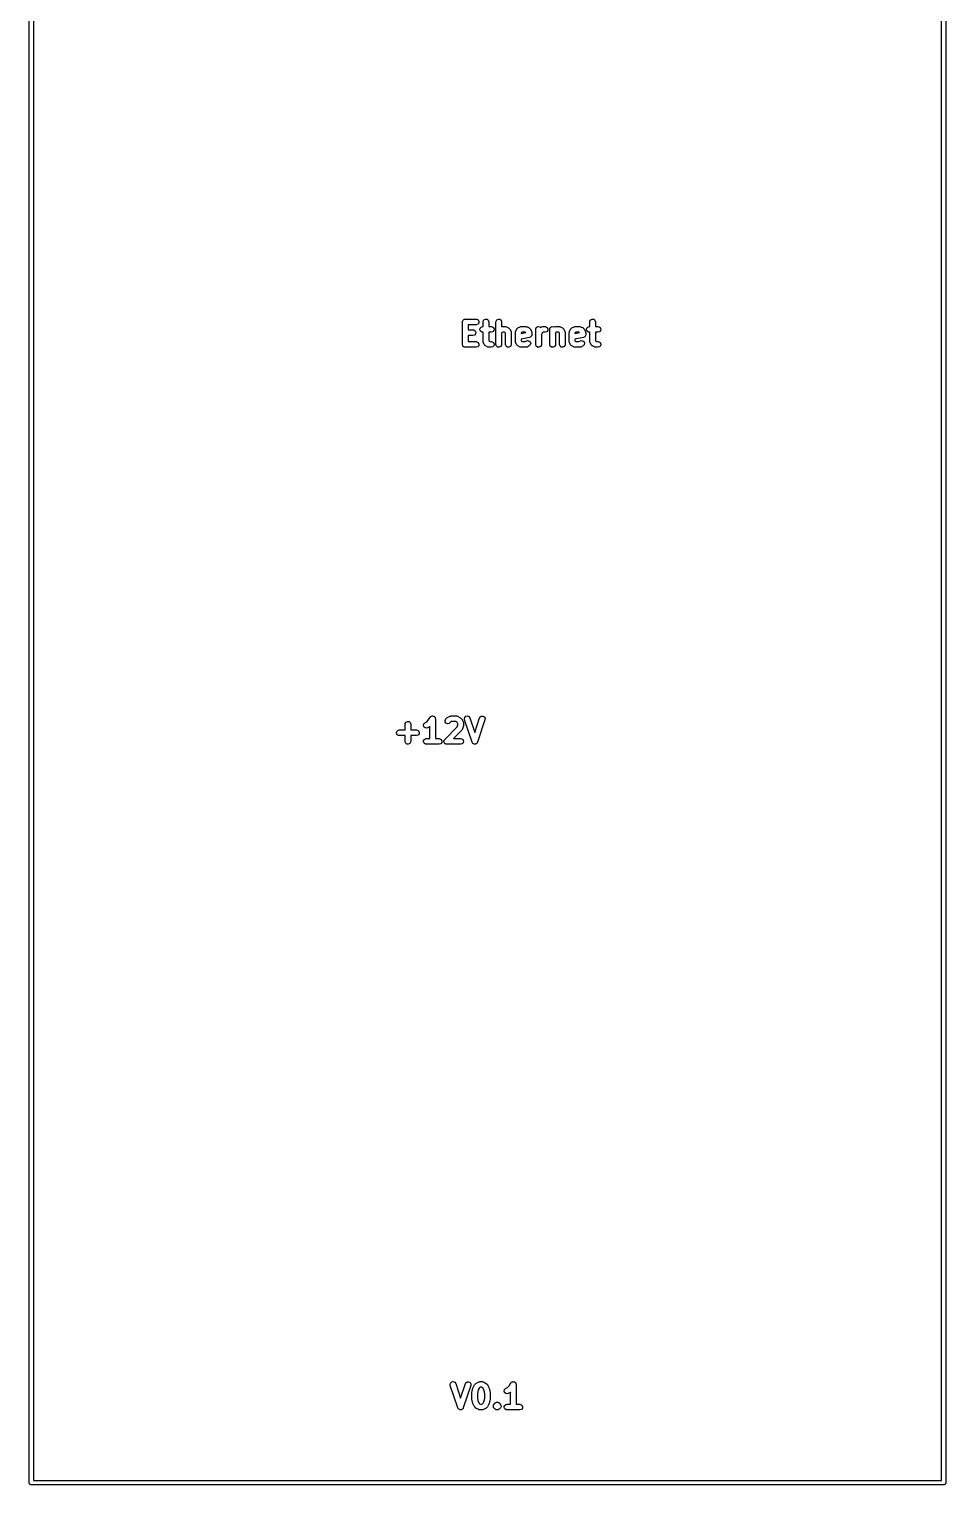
# Model space of a CAD drawing. Extents: x 108 to 149, y -157 to -28.
# Drawn here: x 108.2 to 148.7, y -157 to -92.7 of the extents above; entities that cross this region are included whole.
import ezdxf

# ---------------------------------------------------------------- set-up
doc = ezdxf.new("R2010")
doc.units = 0
doc.layers.add('BLACK', color=7, linetype='CONTINUOUS')

msp = doc.modelspace()

# ---------------------------------------------------------------- linework, layer by layer
at = {"layer": 'BLACK', "linetype": 'CONTINUOUS'}
for p, q in [((108.153, -156.878), (108.153, -28.4778)), ((108.353, -28.5778), (108.353, -156.778)), ((148.453, -156.778), (148.453, -28.5778)), ((148.653, -28.4778), (148.653, -156.878)), ((127.3, -105.608), (127.305, -105.573)), ((127.3, -106.608), (127.3, -105.608)), ((127.305, -105.573), (127.31, -105.565)), ((127.31, -105.565), (127.312, -105.556)), ((127.312, -105.556), (127.329, -105.536)), ((127.329, -105.536), (127.343, -105.514)), ((127.343, -105.514), (127.352, -105.51)), ((127.352, -105.51), (127.358, -105.503)), ((127.358, -105.503), (127.383, -105.495)), ((127.383, -105.495), (127.407, -105.484)), ((127.407, -105.484), (127.416, -105.486)), ((127.416, -105.486), (127.425, -105.483)), ((127.425, -105.483), (127.901, -105.483)), ((127.901, -105.733), (127.55, -105.733)), ((127.55, -105.733), (127.55, -105.959)), ((127.55, -105.959), (127.759, -105.959)), ((127.759, -105.959), (127.794, -105.964)), ((127.794, -105.964), (127.853, -106.002)), ((127.853, -106.002), (127.882, -106.066)), ((127.882, -106.066), (127.872, -106.136)), ((127.901, -105.483), (127.937, -105.488)), ((127.969, -105.713), (127.901, -105.733)), ((127.937, -105.488), (127.996, -105.526)), ((128.015, -105.66), (127.969, -105.713)), ((127.996, -105.526), (128.025, -105.59)), ((128.025, -105.59), (128.015, -105.66)), ((128.063, -105.959), (128.073, -105.889)), ((128.093, -106.023), (128.063, -105.959)), ((128.073, -105.889), (128.12, -105.836)), ((128.152, -106.061), (128.093, -106.023)), ((128.12, -105.836), (128.187, -105.816)), ((128.187, -106.066), (128.152, -106.061)), ((128.187, -105.816), (128.205, -105.816)), ((128.205, -106.066), (128.187, -106.066)), ((128.205, -105.608), (128.21, -105.573)), ((128.205, -105.816), (128.205, -105.608)), ((128.205, -106.465), (128.205, -106.066)), ((128.21, -105.573), (128.248, -105.514)), ((128.248, -105.514), (128.312, -105.484)), ((128.312, -105.484), (128.382, -105.494)), ((128.382, -105.494), (128.435, -105.54)), ((128.435, -105.54), (128.455, -105.608)), ((128.455, -105.608), (128.455, -105.816)), ((128.455, -105.816), (128.568, -105.816)), ((128.568, -106.066), (128.455, -106.066)), ((128.455, -106.066), (128.455, -106.436)), ((128.568, -105.816), (128.603, -105.821)), ((128.636, -106.047), (128.568, -106.066)), ((128.603, -105.821), (128.663, -105.859)), ((128.682, -105.993), (128.636, -106.047)), ((128.663, -105.859), (128.692, -105.924)), ((128.692, -105.924), (128.682, -105.993)), ((128.776, -105.608), (128.781, -105.573)), ((128.776, -106.608), (128.776, -105.608)), ((128.781, -105.573), (128.82, -105.514)), ((128.82, -105.514), (128.884, -105.484)), ((128.884, -105.484), (128.953, -105.494)), ((128.953, -105.494), (129.007, -105.54)), ((129.007, -105.54), (129.026, -105.608)), ((129.026, -105.608), (129.026, -105.819)), ((129.026, -105.819), (129.033, -105.82)), ((129.074, -106.066), (129.026, -106.09)), ((129.026, -106.09), (129.026, -106.608)), ((129.033, -105.82), (129.044, -105.816)), ((129.044, -105.816), (129.187, -105.816)), ((129.158, -106.066), (129.074, -106.066)), ((129.189, -106.082), (129.158, -106.066)), ((129.187, -105.816), (129.222, -105.821)), ((129.205, -106.114), (129.189, -106.082)), ((129.222, -105.821), (129.232, -105.828)), ((129.232, -105.828), (129.243, -105.83)), ((129.243, -105.83), (129.338, -105.877)), ((129.338, -105.877), (129.344, -105.881)), ((129.344, -105.881), (129.346, -105.882)), ((129.346, -105.882), (129.349, -105.885)), ((129.349, -105.885), (129.367, -105.897)), ((129.367, -105.897), (129.379, -105.917)), ((129.379, -105.917), (129.394, -105.933)), ((129.394, -105.933), (129.442, -106.028)), ((129.442, -106.028), (129.453, -106.062)), ((129.453, -106.062), (129.452, -106.073)), ((129.452, -106.073), (129.455, -106.084)), ((129.455, -106.084), (129.455, -106.608)), ((129.634, -106.084), (129.639, -106.049)), ((129.634, -106.465), (129.634, -106.084)), ((129.639, -106.049), (129.645, -106.039)), ((129.645, -106.039), (129.647, -106.028)), ((129.647, -106.028), (129.694, -105.933)), ((129.694, -105.933), (129.698, -105.928)), ((129.698, -105.928), (129.699, -105.925)), ((129.699, -105.925), (129.702, -105.922)), ((129.702, -105.922), (129.715, -105.904)), ((129.715, -105.904), (129.734, -105.892)), ((129.734, -105.892), (129.75, -105.877)), ((129.75, -105.877), (129.846, -105.83)), ((129.846, -105.83), (129.879, -105.818)), ((129.879, -105.818), (129.891, -105.82)), ((129.884, -106.122), (130.091, -106.081)), ((129.899, -106.082), (129.884, -106.114)), ((129.891, -105.82), (129.901, -105.816)), ((129.931, -106.066), (129.899, -106.082)), ((129.901, -105.816), (130.092, -105.816)), ((130.062, -106.066), (129.931, -106.066)), ((130.091, -106.081), (130.062, -106.066)), ((130.092, -105.816), (130.127, -105.821)), ((130.127, -105.821), (130.137, -105.828)), ((130.137, -105.828), (130.148, -105.83)), ((130.148, -105.83), (130.243, -105.877)), ((130.243, -105.877), (130.248, -105.881)), ((130.248, -105.881), (130.251, -105.882)), ((130.251, -105.882), (130.254, -105.885)), ((130.254, -105.885), (130.272, -105.897)), ((130.272, -105.897), (130.284, -105.917)), ((130.284, -105.917), (130.299, -105.933)), ((130.299, -105.933), (130.347, -106.028)), ((130.347, -106.028), (130.358, -106.062)), ((130.358, -106.062), (130.357, -106.073)), ((130.357, -106.073), (130.36, -106.084)), ((130.36, -106.084), (130.36, -106.179)), ((130.538, -105.941), (130.543, -105.906)), ((130.538, -106.608), (130.538, -105.941)), ((130.543, -105.906), (130.581, -105.847)), ((130.581, -105.847), (130.646, -105.818)), ((130.646, -105.818), (130.715, -105.828)), ((130.715, -105.828), (130.747, -105.855)), ((130.747, -105.855), (130.798, -105.83)), ((130.798, -105.83), (130.832, -105.818)), ((130.833, -106.092), (130.814, -106.111)), ((130.832, -105.818), (130.843, -105.82)), ((130.883, -106.066), (130.833, -106.092)), ((130.843, -105.82), (130.854, -105.816)), ((130.854, -105.816), (130.949, -105.816)), ((130.949, -106.066), (130.883, -106.066)), ((130.949, -105.816), (130.984, -105.821)), ((131.017, -106.047), (130.949, -106.066)), ((130.984, -105.821), (131.043, -105.859)), ((131.063, -105.993), (131.017, -106.047)), ((131.043, -105.859), (131.073, -105.924)), ((131.073, -105.924), (131.063, -105.993)), ((131.157, -105.941), (131.162, -105.906)), ((131.157, -106.608), (131.157, -105.941)), ((131.162, -105.906), (131.201, -105.847)), ((131.201, -105.847), (131.265, -105.818)), ((131.265, -105.818), (131.334, -105.828)), ((131.334, -105.828), (131.348, -105.84)), ((131.348, -105.84), (131.369, -105.83)), ((131.369, -105.83), (131.403, -105.818)), ((131.403, -105.818), (131.414, -105.82)), ((131.455, -106.066), (131.407, -106.09)), ((131.407, -106.09), (131.407, -106.608)), ((131.414, -105.82), (131.425, -105.816)), ((131.425, -105.816), (131.568, -105.816)), ((131.539, -106.066), (131.455, -106.066)), ((131.57, -106.082), (131.539, -106.066)), ((131.568, -105.816), (131.603, -105.821)), ((131.586, -106.114), (131.57, -106.082)), ((131.603, -105.821), (131.613, -105.828)), ((131.613, -105.828), (131.624, -105.83)), ((131.624, -105.83), (131.719, -105.877)), ((131.719, -105.877), (131.724, -105.881)), ((131.724, -105.881), (131.727, -105.882)), ((131.727, -105.882), (131.73, -105.885)), ((131.73, -105.885), (131.748, -105.897)), ((131.748, -105.897), (131.76, -105.917)), ((131.76, -105.917), (131.775, -105.933)), ((131.775, -105.933), (131.823, -106.028)), ((131.823, -106.028), (131.834, -106.062)), ((131.834, -106.062), (131.833, -106.073)), ((131.833, -106.073), (131.836, -106.084)), ((131.836, -106.084), (131.836, -106.608)), ((132.015, -106.084), (132.02, -106.049)), ((132.015, -106.465), (132.015, -106.084)), ((132.02, -106.049), (132.026, -106.039)), ((132.026, -106.039), (132.028, -106.028)), ((132.028, -106.028), (132.075, -105.933)), ((132.075, -105.933), (132.079, -105.928)), ((132.079, -105.928), (132.08, -105.925)), ((132.08, -105.925), (132.083, -105.922)), ((132.083, -105.922), (132.096, -105.904)), ((132.096, -105.904), (132.115, -105.892)), ((132.115, -105.892), (132.131, -105.877)), ((132.131, -105.877), (132.226, -105.83)), ((132.226, -105.83), (132.26, -105.818)), ((132.26, -105.818), (132.271, -105.82)), ((132.265, -106.122), (132.472, -106.081)), ((132.28, -106.082), (132.265, -106.114)), ((132.271, -105.82), (132.282, -105.816)), ((132.312, -106.066), (132.28, -106.082)), ((132.282, -105.816), (132.473, -105.816)), ((132.443, -106.066), (132.312, -106.066)), ((132.472, -106.081), (132.443, -106.066)), ((132.473, -105.816), (132.508, -105.821)), ((132.508, -105.821), (132.518, -105.828)), ((132.518, -105.828), (132.529, -105.83)), ((132.529, -105.83), (132.624, -105.877)), ((132.624, -105.877), (132.629, -105.881)), ((132.629, -105.881), (132.632, -105.882)), ((132.632, -105.882), (132.635, -105.885)), ((132.635, -105.885), (132.653, -105.897)), ((132.653, -105.897), (132.665, -105.917)), ((132.665, -105.917), (132.68, -105.933)), ((132.68, -105.933), (132.727, -106.028)), ((132.727, -106.028), (132.739, -106.062)), ((132.739, -106.062), (132.738, -106.073)), ((132.738, -106.073), (132.741, -106.084)), ((132.741, -106.084), (132.741, -106.179)), ((132.778, -105.959), (132.788, -105.889)), ((132.807, -106.023), (132.778, -105.959)), ((132.788, -105.889), (132.834, -105.836)), ((132.866, -106.061), (132.807, -106.023)), ((132.834, -105.836), (132.901, -105.816)), ((132.901, -106.066), (132.866, -106.061)), ((132.901, -105.816), (132.919, -105.816)), ((132.919, -106.066), (132.901, -106.066)), ((132.919, -105.608), (132.924, -105.573)), ((132.919, -105.816), (132.919, -105.608)), ((132.919, -106.465), (132.919, -106.066)), ((132.924, -105.573), (132.962, -105.514)), ((132.962, -105.514), (133.026, -105.484)), ((133.026, -105.484), (133.096, -105.494)), ((133.096, -105.494), (133.149, -105.54)), ((133.149, -105.54), (133.169, -105.608)), ((133.169, -105.608), (133.169, -105.816)), ((133.169, -105.816), (133.282, -105.816)), ((133.282, -106.066), (133.169, -106.066)), ((133.169, -106.066), (133.169, -106.436)), ((133.282, -105.816), (133.318, -105.821)), ((133.35, -106.047), (133.282, -106.066)), ((133.318, -105.821), (133.377, -105.859)), ((133.396, -105.993), (133.35, -106.047)), ((133.377, -105.859), (133.406, -105.924)), ((133.406, -105.924), (133.396, -105.993)), ((127.303, -106.617), (127.3, -106.608)), ((127.301, -106.626), (127.303, -106.617)), ((127.313, -106.65), (127.301, -106.626)), ((127.32, -106.676), (127.313, -106.65)), ((127.327, -106.682), (127.32, -106.676)), ((127.331, -106.69), (127.327, -106.682)), ((127.353, -106.704), (127.331, -106.69)), ((127.373, -106.722), (127.353, -106.704)), ((127.382, -106.723), (127.373, -106.722)), ((127.39, -106.728), (127.382, -106.723)), ((127.425, -106.733), (127.39, -106.728)), ((127.901, -106.733), (127.425, -106.733)), ((127.759, -106.209), (127.55, -106.209)), ((127.55, -106.209), (127.55, -106.483)), ((127.55, -106.483), (127.901, -106.483)), ((127.826, -106.189), (127.759, -106.209)), ((127.872, -106.136), (127.826, -106.189)), ((127.901, -106.483), (127.937, -106.488)), ((127.969, -106.713), (127.901, -106.733)), ((127.937, -106.488), (127.996, -106.526)), ((128.015, -106.66), (127.969, -106.713)), ((127.996, -106.526), (128.025, -106.59)), ((128.025, -106.59), (128.015, -106.66)), ((128.208, -106.476), (128.205, -106.465)), ((128.207, -106.487), (128.208, -106.476)), ((128.218, -106.521), (128.207, -106.487)), ((128.266, -106.616), (128.218, -106.521)), ((128.281, -106.633), (128.266, -106.616)), ((128.292, -106.652), (128.281, -106.633)), ((128.311, -106.665), (128.292, -106.652)), ((128.314, -106.668), (128.311, -106.665)), ((128.316, -106.669), (128.314, -106.668)), ((128.322, -106.672), (128.316, -106.669)), ((128.417, -106.72), (128.322, -106.672)), ((128.428, -106.722), (128.417, -106.72)), ((128.438, -106.728), (128.428, -106.722)), ((128.473, -106.733), (128.438, -106.728)), ((128.455, -106.436), (128.471, -106.467)), ((128.471, -106.467), (128.502, -106.483)), ((128.568, -106.733), (128.473, -106.733)), ((128.502, -106.483), (128.568, -106.483)), ((128.568, -106.483), (128.603, -106.488)), ((128.636, -106.713), (128.568, -106.733)), ((128.603, -106.488), (128.663, -106.526)), ((128.682, -106.66), (128.636, -106.713)), ((128.663, -106.526), (128.692, -106.59)), ((128.692, -106.59), (128.682, -106.66)), ((128.796, -106.676), (128.776, -106.608)), ((128.849, -106.722), (128.796, -106.676)), ((128.919, -106.732), (128.849, -106.722)), ((128.983, -106.702), (128.919, -106.732)), ((129.021, -106.643), (128.983, -106.702)), ((129.026, -106.608), (129.021, -106.643)), ((129.205, -106.608), (129.205, -106.114)), ((129.225, -106.676), (129.205, -106.608)), ((129.278, -106.722), (129.225, -106.676)), ((129.348, -106.732), (129.278, -106.722)), ((129.412, -106.702), (129.348, -106.732)), ((129.45, -106.643), (129.412, -106.702)), ((129.455, -106.608), (129.45, -106.643)), ((129.637, -106.476), (129.634, -106.465)), ((129.636, -106.487), (129.637, -106.476)), ((129.647, -106.521), (129.636, -106.487)), ((129.694, -106.616), (129.647, -106.521)), ((129.71, -106.633), (129.694, -106.616)), ((129.721, -106.652), (129.71, -106.633)), ((129.739, -106.665), (129.721, -106.652)), ((129.742, -106.668), (129.739, -106.665)), ((129.745, -106.669), (129.742, -106.668)), ((129.75, -106.672), (129.745, -106.669)), ((129.846, -106.72), (129.75, -106.672)), ((129.857, -106.722), (129.846, -106.72)), ((129.866, -106.728), (129.857, -106.722)), ((129.901, -106.733), (129.866, -106.728)), ((129.884, -106.114), (129.884, -106.122)), ((130.259, -106.302), (129.884, -106.377)), ((129.884, -106.377), (129.884, -106.436)), ((129.884, -106.436), (129.899, -106.467)), ((129.899, -106.467), (129.931, -106.483)), ((130.092, -106.733), (129.901, -106.733)), ((129.931, -106.483), (130.062, -106.483)), ((130.062, -106.483), (130.131, -106.449)), ((130.103, -106.73), (130.092, -106.733)), ((130.114, -106.731), (130.103, -106.73)), ((130.148, -106.72), (130.114, -106.731)), ((130.131, -106.449), (130.165, -106.437)), ((130.243, -106.672), (130.148, -106.72)), ((130.165, -106.437), (130.235, -106.445)), ((130.235, -106.445), (130.29, -106.489)), ((130.295, -106.624), (130.243, -106.672)), ((130.288, -106.287), (130.259, -106.302)), ((130.317, -106.274), (130.288, -106.287)), ((130.29, -106.489), (130.312, -106.556)), ((130.312, -106.556), (130.295, -106.624)), ((130.319, -106.271), (130.317, -106.274)), ((130.322, -106.269), (130.319, -106.271)), ((130.337, -106.242), (130.322, -106.269)), ((130.355, -106.215), (130.337, -106.242)), ((130.356, -106.208), (130.355, -106.21)), ((130.355, -106.21), (130.355, -106.215)), ((130.36, -106.179), (130.356, -106.204)), ((130.356, -106.204), (130.356, -106.208)), ((130.558, -106.676), (130.538, -106.608)), ((130.611, -106.722), (130.558, -106.676)), ((130.681, -106.732), (130.611, -106.722)), ((130.745, -106.702), (130.681, -106.732)), ((130.783, -106.643), (130.745, -106.702)), ((130.788, -106.608), (130.783, -106.643)), ((130.814, -106.111), (130.788, -106.161)), ((130.788, -106.161), (130.788, -106.608)), ((131.177, -106.676), (131.157, -106.608)), ((131.23, -106.722), (131.177, -106.676)), ((131.3, -106.732), (131.23, -106.722)), ((131.364, -106.702), (131.3, -106.732)), ((131.402, -106.643), (131.364, -106.702)), ((131.407, -106.608), (131.402, -106.643)), ((131.586, -106.608), (131.586, -106.114)), ((131.606, -106.676), (131.586, -106.608)), ((131.659, -106.722), (131.606, -106.676)), ((131.729, -106.732), (131.659, -106.722)), ((131.793, -106.702), (131.729, -106.732)), ((131.831, -106.643), (131.793, -106.702)), ((131.836, -106.608), (131.831, -106.643)), ((132.018, -106.476), (132.015, -106.465)), ((132.016, -106.487), (132.018, -106.476)), ((132.028, -106.521), (132.016, -106.487)), ((132.075, -106.616), (132.028, -106.521)), ((132.091, -106.633), (132.075, -106.616)), ((132.102, -106.652), (132.091, -106.633)), ((132.12, -106.665), (132.102, -106.652)), ((132.123, -106.668), (132.12, -106.665)), ((132.126, -106.669), (132.123, -106.668)), ((132.131, -106.672), (132.126, -106.669)), ((132.226, -106.72), (132.131, -106.672)), ((132.238, -106.722), (132.226, -106.72)), ((132.247, -106.728), (132.238, -106.722)), ((132.282, -106.733), (132.247, -106.728)), ((132.265, -106.114), (132.265, -106.122)), ((132.64, -106.302), (132.265, -106.377)), ((132.265, -106.377), (132.265, -106.436)), ((132.265, -106.436), (132.28, -106.467)), ((132.28, -106.467), (132.312, -106.483)), ((132.473, -106.733), (132.282, -106.733)), ((132.312, -106.483), (132.443, -106.483)), ((132.443, -106.483), (132.512, -106.449)), ((132.484, -106.73), (132.473, -106.733)), ((132.495, -106.731), (132.484, -106.73)), ((132.529, -106.72), (132.495, -106.731)), ((132.512, -106.449), (132.546, -106.437)), ((132.624, -106.672), (132.529, -106.72)), ((132.546, -106.437), (132.616, -106.445)), ((132.616, -106.445), (132.671, -106.489)), ((132.676, -106.624), (132.624, -106.672)), ((132.668, -106.287), (132.64, -106.302)), ((132.698, -106.274), (132.668, -106.287)), ((132.671, -106.489), (132.693, -106.556)), ((132.693, -106.556), (132.676, -106.624)), ((132.699, -106.271), (132.698, -106.274)), ((132.703, -106.269), (132.699, -106.271)), ((132.718, -106.242), (132.703, -106.269)), ((132.736, -106.215), (132.718, -106.242)), ((132.737, -106.208), (132.736, -106.21)), ((132.736, -106.21), (132.736, -106.215)), ((132.741, -106.179), (132.737, -106.204)), ((132.737, -106.204), (132.737, -106.208)), ((132.922, -106.476), (132.919, -106.465)), ((132.921, -106.487), (132.922, -106.476)), ((132.932, -106.521), (132.921, -106.487)), ((132.98, -106.616), (132.932, -106.521)), ((132.995, -106.633), (132.98, -106.616)), ((133.007, -106.652), (132.995, -106.633)), ((133.025, -106.665), (133.007, -106.652)), ((133.028, -106.668), (133.025, -106.665)), ((133.031, -106.669), (133.028, -106.668)), ((133.036, -106.672), (133.031, -106.669)), ((133.131, -106.72), (133.036, -106.672)), ((133.142, -106.722), (133.131, -106.72)), ((133.152, -106.728), (133.142, -106.722)), ((133.187, -106.733), (133.152, -106.728)), ((133.169, -106.436), (133.185, -106.467)), ((133.185, -106.467), (133.217, -106.483)), ((133.282, -106.733), (133.187, -106.733)), ((133.217, -106.483), (133.282, -106.483)), ((133.282, -106.483), (133.318, -106.488)), ((133.35, -106.713), (133.282, -106.733)), ((133.318, -106.488), (133.377, -106.526)), ((133.396, -106.66), (133.35, -106.713)), ((133.377, -106.526), (133.406, -106.59)), ((133.406, -106.59), (133.396, -106.66)), ((124.761, -123.379), (124.766, -123.344)), ((124.761, -123.635), (124.761, -123.379)), ((124.766, -123.344), (124.804, -123.284)), ((124.804, -123.284), (124.868, -123.255)), ((124.868, -123.255), (124.938, -123.265)), ((124.938, -123.265), (124.991, -123.311)), ((124.991, -123.311), (125.011, -123.379)), ((125.011, -123.379), (125.011, -123.635)), ((125.571, -123.431), (125.588, -123.363)), ((125.593, -123.498), (125.571, -123.431)), ((125.588, -123.363), (125.64, -123.315)), ((125.64, -123.315), (125.717, -123.276)), ((125.717, -123.276), (125.789, -123.204)), ((125.789, -123.204), (125.877, -123.071)), ((125.877, -123.071), (125.899, -123.048)), ((125.899, -123.048), (125.9, -123.046)), ((125.9, -123.046), (125.901, -123.045)), ((125.9, -123.046), (125.9, -123.046)), ((125.901, -123.045), (125.933, -123.031)), ((125.933, -123.031), (125.964, -123.017)), ((125.964, -123.017), (125.965, -123.017)), ((125.965, -123.017), (125.966, -123.017)), ((125.966, -123.017), (126, -123.022)), ((126, -123.022), (126.033, -123.027)), ((126.033, -123.027), (126.034, -123.028)), ((126.034, -123.028), (126.035, -123.028)), ((126.035, -123.028), (126.061, -123.051)), ((126.061, -123.051), (126.087, -123.073)), ((126.087, -123.073), (126.087, -123.074)), ((126.087, -123.074), (126.088, -123.075)), ((126.088, -123.075), (126.097, -123.108)), ((126.097, -123.108), (126.106, -123.141)), ((126.106, -123.141), (126.106, -124.016)), ((126.526, -123.209), (126.56, -123.147)), ((126.531, -123.28), (126.526, -123.209)), ((126.573, -123.336), (126.531, -123.28)), ((126.56, -123.147), (126.607, -123.1)), ((126.639, -123.361), (126.573, -123.336)), ((126.607, -123.1), (126.636, -123.079)), ((126.636, -123.079), (126.638, -123.078)), ((126.638, -123.078), (126.64, -123.076)), ((126.708, -123.346), (126.639, -123.361)), ((126.64, -123.076), (126.735, -123.029)), ((126.736, -123.324), (126.708, -123.346)), ((126.735, -123.029), (126.769, -123.018)), ((126.77, -123.291), (126.736, -123.324)), ((126.769, -123.018), (126.78, -123.019)), ((126.82, -123.266), (126.77, -123.291)), ((126.78, -123.019), (126.791, -123.016)), ((126.791, -123.016), (127.029, -123.016)), ((127, -123.266), (126.82, -123.266)), ((127.05, -123.291), (127, -123.266)), ((127.029, -123.016), (127.064, -123.021)), ((127.069, -123.31), (127.05, -123.291)), ((127.063, -123.502), (127.095, -123.406)), ((127.064, -123.021), (127.074, -123.027)), ((127.095, -123.361), (127.069, -123.31)), ((127.074, -123.027), (127.085, -123.029)), ((127.085, -123.029), (127.18, -123.076)), ((127.095, -123.406), (127.095, -123.361)), ((127.18, -123.076), (127.209, -123.097)), ((127.209, -123.097), (127.211, -123.099)), ((127.211, -123.099), (127.213, -123.1)), ((127.213, -123.1), (127.26, -123.147)), ((127.26, -123.147), (127.282, -123.176)), ((127.282, -123.176), (127.282, -123.178)), ((127.282, -123.178), (127.284, -123.18)), ((127.284, -123.18), (127.331, -123.275)), ((127.331, -123.275), (127.343, -123.309)), ((127.345, -123.426), (127.339, -123.462)), ((127.343, -123.309), (127.341, -123.32)), ((127.341, -123.32), (127.345, -123.331)), ((127.345, -123.331), (127.345, -123.426)), ((127.38, -123.145), (127.398, -123.077)), ((127.387, -123.18), (127.38, -123.145)), ((127.72, -124.18), (127.387, -123.18)), ((127.398, -123.077), (127.449, -123.029)), ((127.449, -123.029), (127.519, -123.016)), ((127.519, -123.016), (127.584, -123.043)), ((127.584, -123.043), (127.624, -123.101)), ((127.624, -123.101), (127.839, -123.745)), ((127.839, -123.745), (128.053, -123.101)), ((128.29, -123.18), (127.957, -124.18)), ((128.053, -123.101), (128.069, -123.069)), ((128.069, -123.069), (128.124, -123.025)), ((128.124, -123.025), (128.194, -123.018)), ((128.194, -123.018), (128.257, -123.049)), ((128.257, -123.049), (128.293, -123.11)), ((128.293, -123.11), (128.29, -123.18)), ((124.381, -123.777), (124.392, -123.708)), ((124.411, -123.842), (124.381, -123.777)), ((124.392, -123.708), (124.438, -123.655)), ((124.47, -123.88), (124.411, -123.842)), ((124.438, -123.655), (124.505, -123.635)), ((124.505, -123.885), (124.47, -123.88)), ((124.505, -123.635), (124.761, -123.635)), ((124.761, -123.885), (124.505, -123.885)), ((124.761, -124.141), (124.761, -123.885)), ((125.011, -123.635), (125.267, -123.635)), ((125.267, -123.885), (125.011, -123.885)), ((125.011, -123.885), (125.011, -124.141)), ((125.267, -123.635), (125.302, -123.64)), ((125.335, -123.865), (125.267, -123.885)), ((125.302, -123.64), (125.362, -123.678)), ((125.381, -123.812), (125.335, -123.865)), ((125.362, -123.678), (125.391, -123.742)), ((125.391, -123.742), (125.381, -123.812)), ((125.572, -124.158), (125.582, -124.089)), ((125.582, -124.089), (125.628, -124.035)), ((125.648, -123.542), (125.593, -123.498)), ((125.628, -124.035), (125.696, -124.016)), ((125.718, -123.549), (125.648, -123.542)), ((125.696, -124.016), (125.856, -124.016)), ((125.752, -123.538), (125.718, -123.549)), ((125.847, -123.491), (125.752, -123.538)), ((125.849, -123.489), (125.847, -123.491)), ((125.851, -123.488), (125.849, -123.489)), ((125.856, -123.484), (125.851, -123.488)), ((125.856, -124.016), (125.856, -123.484)), ((126.106, -124.016), (126.267, -124.016)), ((126.267, -124.016), (126.302, -124.021)), ((126.302, -124.021), (126.362, -124.059)), ((126.362, -124.059), (126.391, -124.123)), ((126.485, -124.102), (126.487, -124.089)), ((126.487, -124.089), (126.501, -124.072)), ((126.501, -124.072), (126.512, -124.052)), ((126.512, -124.052), (127.063, -123.502)), ((127.26, -123.658), (126.902, -124.016)), ((126.902, -124.016), (127.22, -124.016)), ((127.22, -124.016), (127.255, -124.021)), ((127.255, -124.021), (127.314, -124.059)), ((127.266, -123.648), (127.26, -123.658)), ((127.275, -123.641), (127.266, -123.648)), ((127.29, -123.609), (127.275, -123.641)), ((127.338, -123.466), (127.29, -123.609)), ((127.314, -124.059), (127.343, -124.123)), ((127.339, -123.462), (127.338, -123.464)), ((127.338, -123.464), (127.338, -123.466)), ((124.781, -124.208), (124.761, -124.141)), ((124.834, -124.254), (124.781, -124.208)), ((124.904, -124.264), (124.834, -124.254)), ((124.968, -124.235), (124.904, -124.264)), ((125.006, -124.176), (124.968, -124.235)), ((125.011, -124.141), (125.006, -124.176)), ((125.601, -124.222), (125.572, -124.158)), ((125.66, -124.261), (125.601, -124.222)), ((125.696, -124.266), (125.66, -124.261)), ((126.267, -124.266), (125.696, -124.266)), ((126.335, -124.246), (126.267, -124.266)), ((126.381, -124.193), (126.335, -124.246)), ((126.391, -124.123), (126.381, -124.193)), ((126.477, -124.158), (126.48, -124.136)), ((126.482, -124.171), (126.477, -124.158)), ((126.478, -124.114), (126.485, -124.102)), ((126.48, -124.136), (126.478, -124.114)), ((126.483, -124.184), (126.482, -124.171)), ((126.497, -124.202), (126.483, -124.184)), ((126.506, -124.222), (126.497, -124.202)), ((126.517, -124.23), (126.506, -124.222)), ((126.526, -124.241), (126.517, -124.23)), ((126.546, -124.248), (126.526, -124.241)), ((126.565, -124.261), (126.546, -124.248)), ((126.587, -124.264), (126.565, -124.261)), ((126.592, -124.265), (126.587, -124.264)), ((126.594, -124.265), (126.592, -124.265)), ((126.6, -124.266), (126.594, -124.265)), ((127.22, -124.266), (126.6, -124.266)), ((127.287, -124.246), (127.22, -124.266)), ((127.333, -124.193), (127.287, -124.246)), ((127.343, -124.123), (127.333, -124.193)), ((127.738, -124.206), (127.72, -124.18)), ((127.753, -124.232), (127.738, -124.206)), ((127.758, -124.234), (127.753, -124.232)), ((127.76, -124.238), (127.758, -124.234)), ((127.789, -124.25), (127.76, -124.238)), ((127.816, -124.264), (127.789, -124.25)), ((127.821, -124.263), (127.816, -124.264)), ((127.825, -124.265), (127.821, -124.263)), ((127.856, -124.259), (127.825, -124.265)), ((127.886, -124.256), (127.856, -124.259)), ((127.89, -124.253), (127.886, -124.256)), ((127.895, -124.252), (127.89, -124.253)), ((127.917, -124.231), (127.895, -124.252)), ((127.941, -124.212), (127.917, -124.231)), ((127.944, -124.206), (127.941, -124.212)), ((127.946, -124.204), (127.944, -124.206)), ((127.947, -124.2), (127.946, -124.204)), ((127.957, -124.18), (127.947, -124.2)), ((126.754, -152.547), (126.771, -152.479)), ((126.76, -152.582), (126.754, -152.547)), ((127.094, -153.582), (126.76, -152.582)), ((126.771, -152.479), (126.823, -152.431)), ((126.823, -152.431), (126.892, -152.418)), ((126.892, -152.418), (126.957, -152.445)), ((126.957, -152.445), (126.997, -152.503)), ((126.997, -152.503), (127.212, -153.147)), ((127.212, -153.147), (127.427, -152.503)), ((127.664, -152.582), (127.331, -153.582)), ((127.427, -152.503), (127.443, -152.471)), ((127.443, -152.471), (127.498, -152.427)), ((127.498, -152.427), (127.568, -152.419)), ((127.568, -152.419), (127.631, -152.451)), ((127.631, -152.451), (127.667, -152.512)), ((127.667, -152.512), (127.664, -152.582)), ((127.706, -152.923), (127.71, -152.896)), ((127.706, -153.161), (127.706, -152.923)), ((127.71, -152.893), (127.758, -152.703)), ((127.71, -152.896), (127.71, -152.893)), ((127.758, -152.703), (127.766, -152.681)), ((127.766, -152.681), (127.767, -152.677)), ((127.767, -152.677), (127.815, -152.582)), ((127.815, -152.582), (127.835, -152.553)), ((127.835, -152.553), (127.837, -152.551)), ((127.837, -152.551), (127.838, -152.549)), ((127.838, -152.549), (127.886, -152.502)), ((127.886, -152.502), (127.914, -152.48)), ((127.914, -152.48), (127.916, -152.48)), ((127.916, -152.48), (127.918, -152.478)), ((127.918, -152.478), (128.013, -152.431)), ((127.997, -152.777), (127.956, -152.939)), ((127.956, -152.939), (127.956, -153.146)), ((128.029, -152.712), (127.997, -152.777)), ((128.013, -152.431), (128.047, -152.419)), ((128.048, -152.693), (128.029, -152.712)), ((128.047, -152.419), (128.058, -152.421)), ((128.099, -152.667), (128.048, -152.693)), ((128.058, -152.421), (128.069, -152.417)), ((128.069, -152.417), (128.165, -152.417)), ((128.135, -152.667), (128.099, -152.667)), ((128.186, -152.693), (128.135, -152.667)), ((128.165, -152.417), (128.2, -152.422)), ((128.205, -152.712), (128.186, -152.693)), ((128.2, -152.422), (128.209, -152.429)), ((128.237, -152.777), (128.205, -152.712)), ((128.209, -152.429), (128.22, -152.431)), ((128.22, -152.431), (128.316, -152.478)), ((128.278, -152.939), (128.237, -152.777)), ((128.278, -153.146), (128.278, -152.939)), ((128.316, -152.478), (128.345, -152.499)), ((128.345, -152.499), (128.346, -152.501)), ((128.346, -152.501), (128.348, -152.502)), ((128.348, -152.502), (128.396, -152.549)), ((128.396, -152.549), (128.417, -152.578)), ((128.417, -152.578), (128.418, -152.58)), ((128.418, -152.58), (128.419, -152.582)), ((128.419, -152.582), (128.467, -152.677)), ((128.467, -152.677), (128.474, -152.699)), ((128.474, -152.699), (128.476, -152.703)), ((128.476, -152.703), (128.524, -152.893)), ((128.524, -152.893), (128.527, -152.92)), ((128.527, -152.92), (128.528, -152.923)), ((128.528, -152.923), (128.528, -153.161)), ((129.135, -152.833), (129.152, -152.764)), ((129.157, -152.899), (129.135, -152.833)), ((129.152, -152.764), (129.204, -152.716)), ((129.212, -152.944), (129.157, -152.899)), ((129.204, -152.716), (129.281, -152.678)), ((129.282, -152.951), (129.212, -152.944)), ((129.281, -152.678), (129.353, -152.606)), ((129.316, -152.94), (129.282, -152.951)), ((129.411, -152.892), (129.316, -152.94)), ((129.353, -152.606), (129.441, -152.473)), ((129.413, -152.891), (129.411, -152.892)), ((129.415, -152.89), (129.413, -152.891)), ((129.42, -152.886), (129.415, -152.89)), ((129.42, -153.417), (129.42, -152.886)), ((129.441, -152.473), (129.463, -152.449)), ((129.463, -152.449), (129.464, -152.448)), ((129.464, -152.448), (129.465, -152.447)), ((129.464, -152.448), (129.464, -152.448)), ((129.465, -152.447), (129.497, -152.433)), ((129.497, -152.433), (129.528, -152.419)), ((129.528, -152.419), (129.529, -152.419)), ((129.529, -152.419), (129.53, -152.418)), ((129.53, -152.418), (129.564, -152.424)), ((129.564, -152.424), (129.597, -152.429)), ((129.597, -152.429), (129.598, -152.429)), ((129.598, -152.429), (129.599, -152.43)), ((129.599, -152.43), (129.625, -152.452)), ((129.625, -152.452), (129.651, -152.475)), ((129.651, -152.475), (129.651, -152.476)), ((129.651, -152.476), (129.652, -152.477)), ((129.652, -152.477), (129.661, -152.51)), ((129.661, -152.51), (129.67, -152.542)), ((129.67, -152.542), (129.67, -153.417)), ((127.111, -153.607), (127.094, -153.582)), ((127.127, -153.634), (127.111, -153.607)), ((127.131, -153.636), (127.127, -153.634)), ((127.134, -153.64), (127.131, -153.636)), ((127.162, -153.652), (127.134, -153.64)), ((127.19, -153.665), (127.162, -153.652)), ((127.195, -153.665), (127.19, -153.665)), ((127.199, -153.667), (127.195, -153.665)), ((127.229, -153.661), (127.199, -153.667)), ((127.26, -153.658), (127.229, -153.661)), ((127.264, -153.655), (127.26, -153.658)), ((127.268, -153.654), (127.264, -153.655)), ((127.291, -153.633), (127.268, -153.654)), ((127.315, -153.614), (127.291, -153.633)), ((127.318, -153.608), (127.315, -153.614)), ((127.32, -153.606), (127.318, -153.608)), ((127.321, -153.602), (127.32, -153.606)), ((127.331, -153.582), (127.321, -153.602)), ((127.707, -153.165), (127.706, -153.161)), ((127.71, -153.192), (127.707, -153.165)), ((127.758, -153.382), (127.71, -153.192)), ((127.76, -153.386), (127.758, -153.382)), ((127.767, -153.408), (127.76, -153.386)), ((127.815, -153.503), (127.767, -153.408)), ((127.816, -153.505), (127.815, -153.503)), ((127.817, -153.507), (127.816, -153.505)), ((127.838, -153.536), (127.817, -153.507)), ((127.886, -153.583), (127.838, -153.536)), ((127.888, -153.584), (127.886, -153.583)), ((127.889, -153.586), (127.888, -153.584)), ((127.918, -153.607), (127.889, -153.586)), ((128.013, -153.654), (127.918, -153.607)), ((127.956, -153.146), (127.997, -153.308)), ((127.997, -153.308), (128.029, -153.373)), ((128.025, -153.656), (128.013, -153.654)), ((128.034, -153.662), (128.025, -153.656)), ((128.029, -153.373), (128.048, -153.392)), ((128.069, -153.667), (128.034, -153.662)), ((128.048, -153.392), (128.099, -153.417)), ((128.165, -153.667), (128.069, -153.667)), ((128.099, -153.417), (128.135, -153.417)), ((128.135, -153.417), (128.186, -153.392)), ((128.175, -153.664), (128.165, -153.667)), ((128.187, -153.665), (128.175, -153.664)), ((128.186, -153.392), (128.205, -153.373)), ((128.22, -153.654), (128.187, -153.665)), ((128.205, -153.373), (128.237, -153.308)), ((128.316, -153.607), (128.22, -153.654)), ((128.237, -153.308), (128.278, -153.146)), ((128.317, -153.605), (128.316, -153.607)), ((128.32, -153.605), (128.317, -153.605)), ((128.348, -153.583), (128.32, -153.605)), ((128.396, -153.536), (128.348, -153.583)), ((128.397, -153.534), (128.396, -153.536)), ((128.399, -153.532), (128.397, -153.534)), ((128.419, -153.503), (128.399, -153.532)), ((128.467, -153.408), (128.419, -153.503)), ((128.468, -153.404), (128.467, -153.408)), ((128.476, -153.382), (128.468, -153.404)), ((128.524, -153.192), (128.476, -153.382)), ((128.528, -153.161), (128.524, -153.188)), ((128.524, -153.188), (128.524, -153.192)), ((128.659, -153.486), (128.662, -153.477)), ((128.665, -153.512), (128.659, -153.486)), ((128.661, -153.468), (128.674, -153.445)), ((128.662, -153.477), (128.661, -153.468)), ((128.666, -153.538), (128.665, -153.512)), ((128.672, -153.546), (128.666, -153.538)), ((128.674, -153.555), (128.672, -153.546)), ((128.674, -153.445), (128.683, -153.42)), ((128.695, -153.583), (128.674, -153.555)), ((128.683, -153.42), (128.691, -153.414)), ((128.691, -153.414), (128.695, -153.406)), ((128.695, -153.406), (128.743, -153.359)), ((128.743, -153.631), (128.695, -153.583)), ((128.743, -153.359), (128.748, -153.355)), ((128.751, -153.635), (128.743, -153.631)), ((128.748, -153.355), (128.749, -153.353)), ((128.749, -153.353), (128.753, -153.351)), ((128.756, -153.642), (128.751, -153.635)), ((128.753, -153.351), (128.771, -153.337)), ((128.769, -153.647), (128.756, -153.642)), ((128.779, -153.656), (128.769, -153.647)), ((128.771, -153.337), (128.78, -153.336)), ((128.793, -153.658), (128.779, -153.656)), ((128.78, -153.336), (128.787, -153.33)), ((128.787, -153.33), (128.801, -153.329)), ((128.805, -153.665), (128.793, -153.658)), ((128.801, -153.329), (128.813, -153.323)), ((128.814, -153.664), (128.805, -153.665)), ((128.813, -153.323), (128.827, -153.325)), ((128.822, -153.667), (128.814, -153.664)), ((128.836, -153.664), (128.822, -153.667)), ((128.827, -153.325), (128.84, -153.323)), ((128.849, -153.666), (128.836, -153.664)), ((128.84, -153.323), (128.849, -153.326)), ((128.849, -153.326), (128.858, -153.325)), ((128.861, -153.661), (128.849, -153.666)), ((128.858, -153.325), (128.87, -153.332)), ((128.875, -153.66), (128.861, -153.661)), ((128.87, -153.332), (128.883, -153.333)), ((128.882, -153.654), (128.875, -153.66)), ((128.891, -153.652), (128.882, -153.654)), ((128.883, -153.333), (128.893, -153.342)), ((128.909, -153.639), (128.891, -153.652)), ((128.893, -153.342), (128.906, -153.347)), ((128.906, -153.347), (128.912, -153.354)), ((128.913, -153.637), (128.909, -153.639)), ((128.912, -153.354), (128.92, -153.359)), ((128.915, -153.635), (128.913, -153.637)), ((128.92, -153.631), (128.915, -153.635)), ((128.92, -153.359), (128.967, -153.406)), ((128.967, -153.583), (128.92, -153.631)), ((128.967, -153.406), (128.989, -153.435)), ((128.972, -153.575), (128.967, -153.583)), ((128.979, -153.57), (128.972, -153.575)), ((128.988, -153.545), (128.979, -153.57)), ((129.001, -153.521), (128.988, -153.545)), ((128.989, -153.435), (128.99, -153.444)), ((128.99, -153.444), (128.996, -153.451)), ((128.996, -153.451), (128.998, -153.478)), ((128.998, -153.478), (129.003, -153.504)), ((129.003, -153.504), (129, -153.512)), ((129, -153.512), (129.001, -153.521)), ((129.136, -153.56), (129.146, -153.49)), ((129.165, -153.624), (129.136, -153.56)), ((129.146, -153.49), (129.192, -153.437)), ((129.225, -153.662), (129.165, -153.624)), ((129.192, -153.437), (129.26, -153.417)), ((129.26, -153.667), (129.225, -153.662)), ((129.26, -153.417), (129.42, -153.417)), ((129.831, -153.667), (129.26, -153.667)), ((129.67, -153.417), (129.831, -153.417)), ((129.831, -153.417), (129.866, -153.422)), ((129.899, -153.648), (129.831, -153.667)), ((129.866, -153.422), (129.926, -153.461)), ((129.945, -153.594), (129.899, -153.648)), ((129.926, -153.461), (129.955, -153.525)), ((129.955, -153.525), (129.945, -153.594)), ((108.158, -156.893), (108.153, -156.878)), ((108.353, -156.778), (148.453, -156.778)), ((148.653, -156.878), (148.648, -156.893)), ((108.158, -156.909), (108.158, -156.893)), ((108.167, -156.922), (108.158, -156.909)), ((108.172, -156.937), (108.167, -156.922)), ((108.185, -156.946), (108.172, -156.937)), ((108.194, -156.959), (108.185, -156.946)), ((108.209, -156.964), (108.194, -156.959)), ((108.222, -156.973), (108.209, -156.964)), ((108.238, -156.973), (108.222, -156.973)), ((108.253, -156.978), (108.238, -156.973)), ((148.553, -156.978), (108.253, -156.978)), ((148.568, -156.973), (148.553, -156.978)), ((148.584, -156.973), (148.568, -156.973)), ((148.596, -156.964), (148.584, -156.973)), ((148.611, -156.959), (148.596, -156.964)), ((148.621, -156.946), (148.611, -156.959)), ((148.634, -156.937), (148.621, -156.946)), ((148.638, -156.922), (148.634, -156.937)), ((148.648, -156.909), (148.638, -156.922)), ((148.648, -156.893), (148.648, -156.909))]:
    msp.add_line(p, q, dxfattribs=at)

doc.saveas('drawing.dxf')
